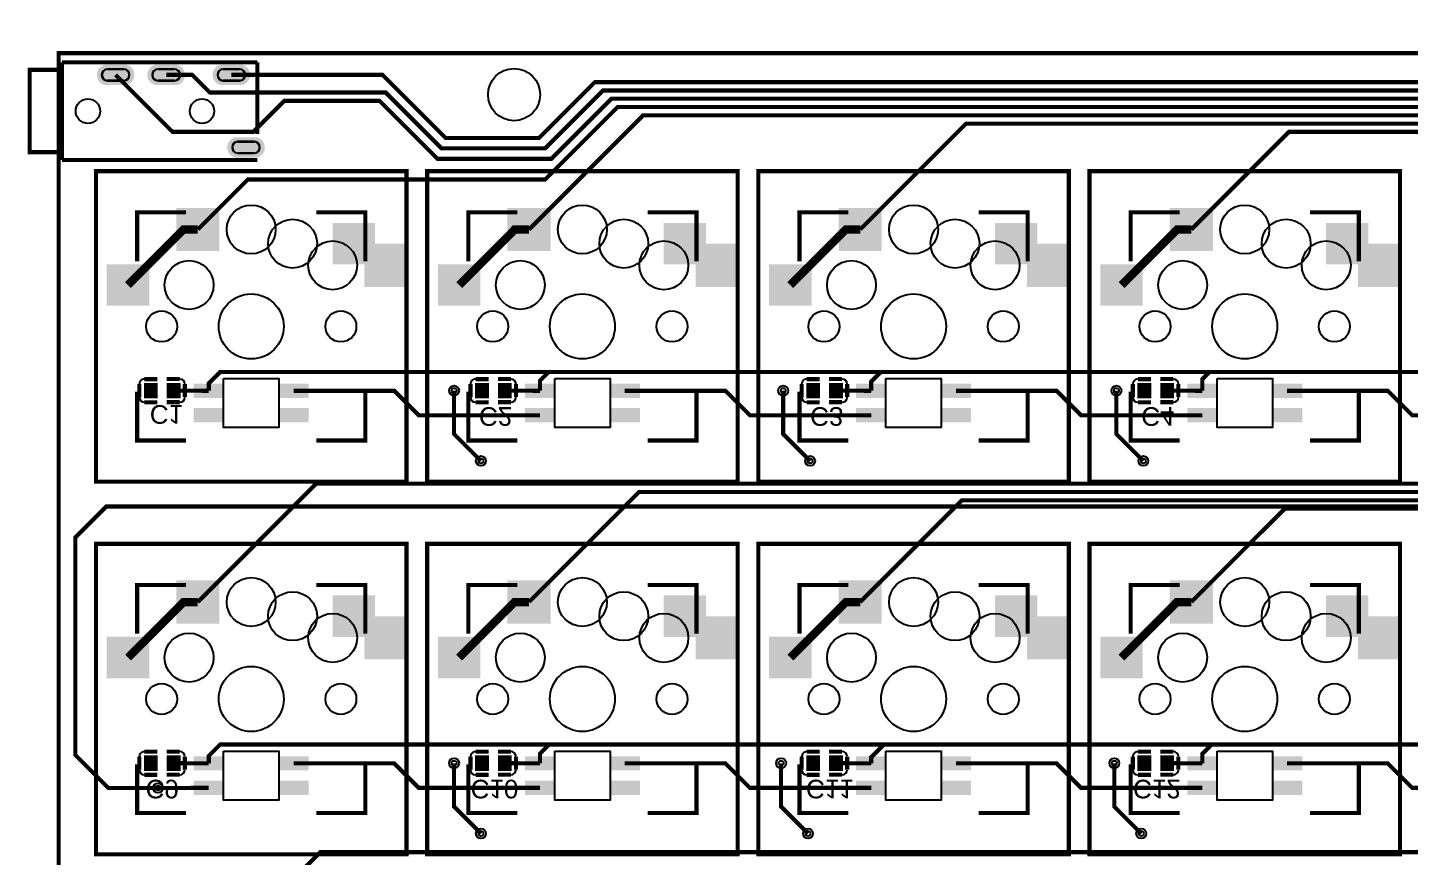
# Model space of a CAD drawing. Header units: millimetres. Extents: x -2 to 219, y 0 to 101.
# Drawn here: x -1.9 to 82.9, y 49.7 to 100.6 of the extents above; entities that cross this region are included whole.
import ezdxf

# ---------------------------------------------------------------- set-up
doc = ezdxf.new("R2010")
doc.units = ezdxf.units.MM
for name, color, linetype, true_color in [('BoardOutLine', 7, 'Continuous', 0xff00ff), ('BottomLayer', 7, 'Continuous', 0x0000ff), ('BottomPasteMaskLayer', 7, 'Continuous', 0x800000), ('BottomSilkLayer', 7, 'Continuous', 0x66cc33), ('BottomSolderMaskLayer', 7, 'Continuous', 0xaa00ff), ('Document', 7, 'Continuous', 0xffffff), ('Hole', 7, 'Continuous', 0x222222), ('Multi-Layer', 7, 'Continuous', 0xc0c0c0), ('TopLayer', 7, 'Continuous', 0xff0000), ('TopSilkLayer', 7, 'Continuous', 0xffcc00), ('TopSolderMaskLayer', 7, 'Continuous', 0x800080)]:
    doc.layers.add(name, color=color, linetype=linetype, true_color=true_color)
doc.styles.get("Standard").update_dxf_attribs({"font": 'arial.ttf'})

msp = doc.modelspace()

# ---------------------------------------------------------------- hatches: boundary and pattern name
at = {"layer": 'BottomLayer'}
for points in [[(7.236, 89.546), (9.836, 89.546), (9.836, 86.946), (7.236, 86.946)], [(27.556, 89.546), (30.156, 89.546), (30.156, 86.946), (27.556, 86.946)], [(47.876, 89.546), (50.476, 89.546), (50.476, 86.946), (47.876, 86.946)], [(68.196, 89.546), (70.796, 89.546), (70.796, 86.946), (68.196, 86.946)], [(16.826, 88.626), (19.376, 88.626), (19.376, 86.126), (16.826, 86.126)], [(37.146, 88.626), (39.696, 88.626), (39.696, 86.126), (37.146, 86.126)], [(57.466, 88.626), (60.016, 88.626), (60.016, 86.126), (57.466, 86.126)], [(77.786, 88.626), (80.336, 88.626), (80.336, 86.126), (77.786, 86.126)], [(18.786, 87.346), (21.386, 87.346), (21.386, 84.746), (18.786, 84.746)], [(39.106, 87.346), (41.706, 87.346), (41.706, 84.746), (39.106, 84.746)], [(59.426, 87.346), (62.026, 87.346), (62.026, 84.746), (59.426, 84.746)], [(79.746, 87.346), (82.346, 87.346), (82.346, 84.746), (79.746, 84.746)], [(2.976, 86.086), (5.526, 86.086), (5.526, 83.586), (2.976, 83.586)], [(23.296, 86.086), (25.846, 86.086), (25.846, 83.586), (23.296, 83.586)], [(43.616, 86.086), (46.166, 86.086), (46.166, 83.586), (43.616, 83.586)], [(63.936, 86.086), (66.486, 86.086), (66.486, 83.586), (63.936, 83.586)], [(5.25, 77.909), (6.05, 77.909), (6.05, 78.809), (5.25, 78.809)], [(6.65, 77.909), (7.45, 77.909), (7.45, 78.809), (6.65, 78.809)], [(8.311, 78.756), (10.111, 78.756), (10.111, 77.936), (8.311, 77.936)], [(13.511, 78.756), (15.311, 78.756), (15.311, 77.936), (13.511, 77.936)], [(25.57, 77.909), (26.37, 77.909), (26.37, 78.809), (25.57, 78.809)], [(26.97, 77.909), (27.77, 77.909), (27.77, 78.809), (26.97, 78.809)], [(28.631, 78.756), (30.431, 78.756), (30.431, 77.936), (28.631, 77.936)], [(33.831, 78.756), (35.631, 78.756), (35.631, 77.936), (33.831, 77.936)], [(45.89, 77.909), (46.69, 77.909), (46.69, 78.809), (45.89, 78.809)], [(47.29, 77.909), (48.09, 77.909), (48.09, 78.809), (47.29, 78.809)], [(48.951, 78.756), (50.751, 78.756), (50.751, 77.936), (48.951, 77.936)], [(54.151, 78.756), (55.951, 78.756), (55.951, 77.936), (54.151, 77.936)], [(66.21, 77.909), (67.01, 77.909), (67.01, 78.809), (66.21, 78.809)], [(67.61, 77.909), (68.41, 77.909), (68.41, 78.809), (67.61, 78.809)], [(69.271, 78.756), (71.071, 78.756), (71.071, 77.936), (69.271, 77.936)], [(74.471, 78.756), (76.271, 78.756), (76.271, 77.936), (74.471, 77.936)], [(8.311, 77.256), (10.111, 77.256), (10.111, 76.436), (8.311, 76.436)], [(13.511, 77.256), (15.311, 77.256), (15.311, 76.436), (13.511, 76.436)], [(28.631, 77.256), (30.431, 77.256), (30.431, 76.436), (28.631, 76.436)], [(33.831, 77.256), (35.631, 77.256), (35.631, 76.436), (33.831, 76.436)], [(48.951, 77.256), (50.751, 77.256), (50.751, 76.436), (48.951, 76.436)], [(54.151, 77.256), (55.951, 77.256), (55.951, 76.436), (54.151, 76.436)], [(69.271, 77.256), (71.071, 77.256), (71.071, 76.436), (69.271, 76.436)], [(74.471, 77.256), (76.271, 77.256), (76.271, 76.436), (74.471, 76.436)], [(7.236, 66.686), (9.836, 66.686), (9.836, 64.086), (7.236, 64.086)], [(27.556, 66.686), (30.156, 66.686), (30.156, 64.086), (27.556, 64.086)], [(47.876, 66.686), (50.476, 66.686), (50.476, 64.086), (47.876, 64.086)], [(68.196, 66.686), (70.796, 66.686), (70.796, 64.086), (68.196, 64.086)], [(16.826, 65.766), (19.376, 65.766), (19.376, 63.266), (16.826, 63.266)], [(37.146, 65.766), (39.696, 65.766), (39.696, 63.266), (37.146, 63.266)], [(57.466, 65.766), (60.016, 65.766), (60.016, 63.266), (57.466, 63.266)], [(77.786, 65.766), (80.336, 65.766), (80.336, 63.266), (77.786, 63.266)], [(18.786, 64.486), (21.386, 64.486), (21.386, 61.886), (18.786, 61.886)], [(39.106, 64.486), (41.706, 64.486), (41.706, 61.886), (39.106, 61.886)], [(59.426, 64.486), (62.026, 64.486), (62.026, 61.886), (59.426, 61.886)], [(79.746, 64.486), (82.346, 64.486), (82.346, 61.886), (79.746, 61.886)], [(2.976, 63.226), (5.526, 63.226), (5.526, 60.726), (2.976, 60.726)], [(23.296, 63.226), (25.846, 63.226), (25.846, 60.726), (23.296, 60.726)], [(43.616, 63.226), (46.166, 63.226), (46.166, 60.726), (43.616, 60.726)], [(63.936, 63.226), (66.486, 63.226), (66.486, 60.726), (63.936, 60.726)], [(5.25, 55.049), (6.05, 55.049), (6.05, 55.949), (5.25, 55.949)], [(6.65, 55.049), (7.45, 55.049), (7.45, 55.949), (6.65, 55.949)], [(8.311, 55.896), (10.111, 55.896), (10.111, 55.076), (8.311, 55.076)], [(13.511, 55.896), (15.311, 55.896), (15.311, 55.076), (13.511, 55.076)], [(25.57, 55.049), (26.37, 55.049), (26.37, 55.949), (25.57, 55.949)], [(26.97, 55.049), (27.77, 55.049), (27.77, 55.949), (26.97, 55.949)], [(28.631, 55.896), (30.431, 55.896), (30.431, 55.076), (28.631, 55.076)], [(33.831, 55.896), (35.631, 55.896), (35.631, 55.076), (33.831, 55.076)], [(45.89, 55.049), (46.69, 55.049), (46.69, 55.949), (45.89, 55.949)], [(47.29, 55.049), (48.09, 55.049), (48.09, 55.949), (47.29, 55.949)], [(48.951, 55.896), (50.751, 55.896), (50.751, 55.076), (48.951, 55.076)], [(54.151, 55.896), (55.951, 55.896), (55.951, 55.076), (54.151, 55.076)], [(66.21, 55.049), (67.01, 55.049), (67.01, 55.949), (66.21, 55.949)], [(67.61, 55.049), (68.41, 55.049), (68.41, 55.949), (67.61, 55.949)], [(69.271, 55.896), (71.071, 55.896), (71.071, 55.076), (69.271, 55.076)], [(74.471, 55.896), (76.271, 55.896), (76.271, 55.076), (74.471, 55.076)], [(8.311, 54.396), (10.111, 54.396), (10.111, 53.576), (8.311, 53.576)], [(13.511, 54.396), (15.311, 54.396), (15.311, 53.576), (13.511, 53.576)], [(28.631, 54.396), (30.431, 54.396), (30.431, 53.576), (28.631, 53.576)], [(33.831, 54.396), (35.631, 54.396), (35.631, 53.576), (33.831, 53.576)], [(48.951, 54.396), (50.751, 54.396), (50.751, 53.576), (48.951, 53.576)], [(54.151, 54.396), (55.951, 54.396), (55.951, 53.576), (54.151, 53.576)], [(69.271, 54.396), (71.071, 54.396), (71.071, 53.576), (69.271, 53.576)], [(74.471, 54.396), (76.271, 54.396), (76.271, 53.576), (74.471, 53.576)]]:
    msp.add_hatch(color=256, dxfattribs=at).paths.add_polyline_path(points)
at = {"layer": 'BottomPasteMaskLayer'}
for points in [[(7.236, 89.546), (9.836, 89.546), (9.836, 86.946), (7.236, 86.946)], [(27.556, 89.546), (30.156, 89.546), (30.156, 86.946), (27.556, 86.946)], [(47.876, 89.546), (50.476, 89.546), (50.476, 86.946), (47.876, 86.946)], [(68.196, 89.546), (70.796, 89.546), (70.796, 86.946), (68.196, 86.946)], [(16.826, 88.626), (19.376, 88.626), (19.376, 86.126), (16.826, 86.126)], [(37.146, 88.626), (39.696, 88.626), (39.696, 86.126), (37.146, 86.126)], [(57.466, 88.626), (60.016, 88.626), (60.016, 86.126), (57.466, 86.126)], [(77.786, 88.626), (80.336, 88.626), (80.336, 86.126), (77.786, 86.126)], [(18.786, 87.346), (21.386, 87.346), (21.386, 84.746), (18.786, 84.746)], [(39.106, 87.346), (41.706, 87.346), (41.706, 84.746), (39.106, 84.746)], [(59.426, 87.346), (62.026, 87.346), (62.026, 84.746), (59.426, 84.746)], [(79.746, 87.346), (82.346, 87.346), (82.346, 84.746), (79.746, 84.746)], [(2.976, 86.086), (5.526, 86.086), (5.526, 83.586), (2.976, 83.586)], [(23.296, 86.086), (25.846, 86.086), (25.846, 83.586), (23.296, 83.586)], [(43.616, 86.086), (46.166, 86.086), (46.166, 83.586), (43.616, 83.586)], [(63.936, 86.086), (66.486, 86.086), (66.486, 83.586), (63.936, 83.586)], [(5.25, 77.909), (6.05, 77.909), (6.05, 78.809), (5.25, 78.809)], [(6.65, 77.909), (7.45, 77.909), (7.45, 78.809), (6.65, 78.809)], [(8.311, 78.756), (10.111, 78.756), (10.111, 77.936), (8.311, 77.936)], [(13.511, 78.756), (15.311, 78.756), (15.311, 77.936), (13.511, 77.936)], [(25.57, 77.909), (26.37, 77.909), (26.37, 78.809), (25.57, 78.809)], [(26.97, 77.909), (27.77, 77.909), (27.77, 78.809), (26.97, 78.809)], [(28.631, 78.756), (30.431, 78.756), (30.431, 77.936), (28.631, 77.936)], [(33.831, 78.756), (35.631, 78.756), (35.631, 77.936), (33.831, 77.936)], [(45.89, 77.909), (46.69, 77.909), (46.69, 78.809), (45.89, 78.809)], [(47.29, 77.909), (48.09, 77.909), (48.09, 78.809), (47.29, 78.809)], [(48.951, 78.756), (50.751, 78.756), (50.751, 77.936), (48.951, 77.936)], [(54.151, 78.756), (55.951, 78.756), (55.951, 77.936), (54.151, 77.936)], [(66.21, 77.909), (67.01, 77.909), (67.01, 78.809), (66.21, 78.809)], [(67.61, 77.909), (68.41, 77.909), (68.41, 78.809), (67.61, 78.809)], [(69.271, 78.756), (71.071, 78.756), (71.071, 77.936), (69.271, 77.936)], [(74.471, 78.756), (76.271, 78.756), (76.271, 77.936), (74.471, 77.936)], [(8.311, 77.256), (10.111, 77.256), (10.111, 76.436), (8.311, 76.436)], [(13.511, 77.256), (15.311, 77.256), (15.311, 76.436), (13.511, 76.436)], [(28.631, 77.256), (30.431, 77.256), (30.431, 76.436), (28.631, 76.436)], [(33.831, 77.256), (35.631, 77.256), (35.631, 76.436), (33.831, 76.436)], [(48.951, 77.256), (50.751, 77.256), (50.751, 76.436), (48.951, 76.436)], [(54.151, 77.256), (55.951, 77.256), (55.951, 76.436), (54.151, 76.436)], [(69.271, 77.256), (71.071, 77.256), (71.071, 76.436), (69.271, 76.436)], [(74.471, 77.256), (76.271, 77.256), (76.271, 76.436), (74.471, 76.436)], [(7.236, 66.686), (9.836, 66.686), (9.836, 64.086), (7.236, 64.086)], [(27.556, 66.686), (30.156, 66.686), (30.156, 64.086), (27.556, 64.086)], [(47.876, 66.686), (50.476, 66.686), (50.476, 64.086), (47.876, 64.086)], [(68.196, 66.686), (70.796, 66.686), (70.796, 64.086), (68.196, 64.086)], [(16.826, 65.766), (19.376, 65.766), (19.376, 63.266), (16.826, 63.266)], [(37.146, 65.766), (39.696, 65.766), (39.696, 63.266), (37.146, 63.266)], [(57.466, 65.766), (60.016, 65.766), (60.016, 63.266), (57.466, 63.266)], [(77.786, 65.766), (80.336, 65.766), (80.336, 63.266), (77.786, 63.266)], [(18.786, 64.486), (21.386, 64.486), (21.386, 61.886), (18.786, 61.886)], [(39.106, 64.486), (41.706, 64.486), (41.706, 61.886), (39.106, 61.886)], [(59.426, 64.486), (62.026, 64.486), (62.026, 61.886), (59.426, 61.886)], [(79.746, 64.486), (82.346, 64.486), (82.346, 61.886), (79.746, 61.886)], [(2.976, 63.226), (5.526, 63.226), (5.526, 60.726), (2.976, 60.726)], [(23.296, 63.226), (25.846, 63.226), (25.846, 60.726), (23.296, 60.726)], [(43.616, 63.226), (46.166, 63.226), (46.166, 60.726), (43.616, 60.726)], [(63.936, 63.226), (66.486, 63.226), (66.486, 60.726), (63.936, 60.726)], [(5.25, 55.049), (6.05, 55.049), (6.05, 55.949), (5.25, 55.949)], [(6.65, 55.049), (7.45, 55.049), (7.45, 55.949), (6.65, 55.949)], [(8.311, 55.896), (10.111, 55.896), (10.111, 55.076), (8.311, 55.076)], [(13.511, 55.896), (15.311, 55.896), (15.311, 55.076), (13.511, 55.076)], [(25.57, 55.049), (26.37, 55.049), (26.37, 55.949), (25.57, 55.949)], [(26.97, 55.049), (27.77, 55.049), (27.77, 55.949), (26.97, 55.949)], [(28.631, 55.896), (30.431, 55.896), (30.431, 55.076), (28.631, 55.076)], [(33.831, 55.896), (35.631, 55.896), (35.631, 55.076), (33.831, 55.076)], [(45.89, 55.049), (46.69, 55.049), (46.69, 55.949), (45.89, 55.949)], [(47.29, 55.049), (48.09, 55.049), (48.09, 55.949), (47.29, 55.949)], [(48.951, 55.896), (50.751, 55.896), (50.751, 55.076), (48.951, 55.076)], [(54.151, 55.896), (55.951, 55.896), (55.951, 55.076), (54.151, 55.076)], [(66.21, 55.049), (67.01, 55.049), (67.01, 55.949), (66.21, 55.949)], [(67.61, 55.049), (68.41, 55.049), (68.41, 55.949), (67.61, 55.949)], [(69.271, 55.896), (71.071, 55.896), (71.071, 55.076), (69.271, 55.076)], [(74.471, 55.896), (76.271, 55.896), (76.271, 55.076), (74.471, 55.076)], [(8.311, 54.396), (10.111, 54.396), (10.111, 53.576), (8.311, 53.576)], [(13.511, 54.396), (15.311, 54.396), (15.311, 53.576), (13.511, 53.576)], [(28.631, 54.396), (30.431, 54.396), (30.431, 53.576), (28.631, 53.576)], [(33.831, 54.396), (35.631, 54.396), (35.631, 53.576), (33.831, 53.576)], [(48.951, 54.396), (50.751, 54.396), (50.751, 53.576), (48.951, 53.576)], [(54.151, 54.396), (55.951, 54.396), (55.951, 53.576), (54.151, 53.576)], [(69.271, 54.396), (71.071, 54.396), (71.071, 53.576), (69.271, 53.576)], [(74.471, 54.396), (76.271, 54.396), (76.271, 53.576), (74.471, 53.576)]]:
    msp.add_hatch(color=256, dxfattribs=at).paths.add_polyline_path(points)
at = {"layer": 'BottomSolderMaskLayer'}
for points in [[(4.156, 98.354, -0.785398), (4.156, 97.104), (2.83, 97.104, -0.785398), (2.83, 98.354)], [(7.256, 98.354, -0.785398), (7.256, 97.104), (5.93, 97.104, -0.785398), (5.93, 98.354)], [(11.256, 98.354, -0.785398), (11.256, 97.104), (9.93, 97.104, -0.785398), (9.93, 98.354)], [(12.156, 93.904, -0.785398), (12.156, 92.654), (10.83, 92.654, -0.785398), (10.83, 93.904)], [(7.211, 89.572), (9.861, 89.572), (9.861, 86.921), (7.211, 86.921)], [(27.531, 89.572), (30.181, 89.572), (30.181, 86.921), (27.531, 86.921)], [(47.851, 89.572), (50.501, 89.572), (50.501, 86.921), (47.851, 86.921)], [(68.171, 89.572), (70.822, 89.572), (70.822, 86.921), (68.171, 86.921)], [(16.801, 88.652), (19.401, 88.652), (19.401, 86.101), (16.801, 86.101)], [(37.121, 88.652), (39.722, 88.652), (39.722, 86.101), (37.121, 86.101)], [(57.441, 88.652), (60.042, 88.652), (60.042, 86.101), (57.441, 86.101)], [(77.761, 88.652), (80.362, 88.652), (80.362, 86.101), (77.761, 86.101)], [(18.761, 87.372), (21.412, 87.372), (21.412, 84.721), (18.761, 84.721)], [(39.081, 87.372), (41.732, 87.372), (41.732, 84.721), (39.081, 84.721)], [(59.401, 87.372), (62.052, 87.372), (62.052, 84.721), (59.401, 84.721)], [(79.721, 87.372), (82.372, 87.372), (82.372, 84.721), (79.721, 84.721)], [(2.951, 86.112), (5.551, 86.112), (5.551, 83.561), (2.951, 83.561)], [(23.271, 86.112), (25.872, 86.112), (25.872, 83.561), (23.271, 83.561)], [(43.591, 86.112), (46.192, 86.112), (46.192, 83.561), (43.591, 83.561)], [(63.911, 86.112), (66.512, 86.112), (66.512, 83.561), (63.911, 83.561)], [(5.225, 77.884), (6.075, 77.884), (6.075, 78.835), (5.225, 78.835)], [(6.625, 77.884), (7.475, 77.884), (7.475, 78.835), (6.625, 78.835)], [(8.286, 78.782), (10.136, 78.782), (10.136, 77.911), (8.286, 77.911)], [(13.486, 78.782), (15.336, 78.782), (15.336, 77.911), (13.486, 77.911)], [(25.545, 77.884), (26.395, 77.884), (26.395, 78.835), (25.545, 78.835)], [(26.945, 77.884), (27.795, 77.884), (27.795, 78.835), (26.945, 78.835)], [(28.606, 78.782), (30.457, 78.782), (30.457, 77.911), (28.606, 77.911)], [(33.806, 78.782), (35.657, 78.782), (35.657, 77.911), (33.806, 77.911)], [(45.865, 77.884), (46.715, 77.884), (46.715, 78.835), (45.865, 78.835)], [(47.265, 77.884), (48.115, 77.884), (48.115, 78.835), (47.265, 78.835)], [(48.926, 78.782), (50.777, 78.782), (50.777, 77.911), (48.926, 77.911)], [(54.126, 78.782), (55.977, 78.782), (55.977, 77.911), (54.126, 77.911)], [(66.185, 77.884), (67.036, 77.884), (67.036, 78.835), (66.185, 78.835)], [(67.585, 77.884), (68.436, 77.884), (68.436, 78.835), (67.585, 78.835)], [(69.246, 78.782), (71.097, 78.782), (71.097, 77.911), (69.246, 77.911)], [(74.446, 78.782), (76.297, 78.782), (76.297, 77.911), (74.446, 77.911)], [(8.286, 77.282), (10.136, 77.282), (10.136, 76.411), (8.286, 76.411)], [(13.486, 77.282), (15.336, 77.282), (15.336, 76.411), (13.486, 76.411)], [(28.606, 77.282), (30.457, 77.282), (30.457, 76.411), (28.606, 76.411)], [(33.806, 77.282), (35.657, 77.282), (35.657, 76.411), (33.806, 76.411)], [(48.926, 77.282), (50.777, 77.282), (50.777, 76.411), (48.926, 76.411)], [(54.126, 77.282), (55.977, 77.282), (55.977, 76.411), (54.126, 76.411)], [(69.246, 77.282), (71.097, 77.282), (71.097, 76.411), (69.246, 76.411)], [(74.446, 77.282), (76.297, 77.282), (76.297, 76.411), (74.446, 76.411)], [(7.211, 66.712), (9.861, 66.712), (9.861, 64.061), (7.211, 64.061)], [(27.531, 66.712), (30.181, 66.712), (30.181, 64.061), (27.531, 64.061)], [(47.851, 66.712), (50.501, 66.712), (50.501, 64.061), (47.851, 64.061)], [(68.171, 66.712), (70.822, 66.712), (70.822, 64.061), (68.171, 64.061)], [(16.801, 65.792), (19.401, 65.792), (19.401, 63.241), (16.801, 63.241)], [(37.121, 65.792), (39.721, 65.792), (39.721, 63.241), (37.121, 63.241)], [(57.441, 65.792), (60.042, 65.792), (60.042, 63.241), (57.441, 63.241)], [(77.761, 65.792), (80.362, 65.792), (80.362, 63.241), (77.761, 63.241)], [(18.761, 64.512), (21.412, 64.512), (21.412, 61.861), (18.761, 61.861)], [(39.081, 64.512), (41.732, 64.512), (41.732, 61.861), (39.081, 61.861)], [(59.401, 64.512), (62.052, 64.512), (62.052, 61.861), (59.401, 61.861)], [(79.721, 64.512), (82.372, 64.512), (82.372, 61.861), (79.721, 61.861)], [(2.951, 63.252), (5.551, 63.252), (5.551, 60.701), (2.951, 60.701)], [(23.271, 63.252), (25.872, 63.252), (25.872, 60.701), (23.271, 60.701)], [(43.591, 63.252), (46.192, 63.252), (46.192, 60.701), (43.591, 60.701)], [(63.911, 63.252), (66.512, 63.252), (66.512, 60.701), (63.911, 60.701)], [(5.225, 55.024), (6.075, 55.024), (6.075, 55.975), (5.225, 55.975)], [(6.625, 55.024), (7.475, 55.024), (7.475, 55.975), (6.625, 55.975)], [(8.286, 55.922), (10.136, 55.922), (10.136, 55.051), (8.286, 55.051)], [(13.486, 55.922), (15.336, 55.922), (15.336, 55.051), (13.486, 55.051)], [(25.545, 55.024), (26.395, 55.024), (26.395, 55.975), (25.545, 55.975)], [(26.945, 55.024), (27.795, 55.024), (27.795, 55.975), (26.945, 55.975)], [(28.606, 55.922), (30.456, 55.922), (30.456, 55.051), (28.606, 55.051)], [(33.806, 55.922), (35.656, 55.922), (35.656, 55.051), (33.806, 55.051)], [(45.865, 55.024), (46.716, 55.024), (46.716, 55.975), (45.865, 55.975)], [(47.265, 55.024), (48.116, 55.024), (48.116, 55.975), (47.265, 55.975)], [(48.926, 55.922), (50.777, 55.922), (50.777, 55.051), (48.926, 55.051)], [(54.126, 55.922), (55.977, 55.922), (55.977, 55.051), (54.126, 55.051)], [(66.185, 55.024), (67.036, 55.024), (67.036, 55.975), (66.185, 55.975)], [(67.585, 55.024), (68.436, 55.024), (68.436, 55.975), (67.585, 55.975)], [(69.246, 55.922), (71.097, 55.922), (71.097, 55.051), (69.246, 55.051)], [(74.446, 55.922), (76.297, 55.922), (76.297, 55.051), (74.446, 55.051)], [(8.286, 54.422), (10.136, 54.422), (10.136, 53.551), (8.286, 53.551)], [(13.486, 54.422), (15.336, 54.422), (15.336, 53.551), (13.486, 53.551)], [(28.606, 54.422), (30.456, 54.422), (30.456, 53.551), (28.606, 53.551)], [(33.806, 54.422), (35.656, 54.422), (35.656, 53.551), (33.806, 53.551)], [(48.926, 54.422), (50.777, 54.422), (50.777, 53.551), (48.926, 53.551)], [(54.126, 54.422), (55.977, 54.422), (55.977, 53.551), (54.126, 53.551)], [(69.246, 54.422), (71.097, 54.422), (71.097, 53.551), (69.246, 53.551)], [(74.446, 54.422), (76.297, 54.422), (76.297, 53.551), (74.446, 53.551)]]:
    msp.add_hatch(color=256, dxfattribs=at).paths.add_polyline_path(points)
at = {"layer": 'Multi-Layer'}
for points in [[(4.143, 98.329, -0.785398), (4.143, 97.129), (2.843, 97.129, -0.785398), (2.843, 98.329)], [(7.243, 98.329, -0.785398), (7.243, 97.129), (5.943, 97.129, -0.785398), (5.943, 98.329)], [(11.243, 98.329, -0.785398), (11.243, 97.129), (9.943, 97.129, -0.785398), (9.943, 98.329)], [(12.143, 93.879, -0.785398), (12.143, 92.679), (10.843, 92.679, -0.785398), (10.843, 93.879)]]:
    msp.add_hatch(color=256, dxfattribs=at).paths.add_polyline_path(points)
at = {"layer": 'TopSolderMaskLayer'}
for points in [[(4.156, 98.354, -0.785398), (4.156, 97.104), (2.83, 97.104, -0.785398), (2.83, 98.354)], [(7.256, 98.354, -0.785398), (7.256, 97.104), (5.93, 97.104, -0.785398), (5.93, 98.354)], [(11.256, 98.354, -0.785398), (11.256, 97.104), (9.93, 97.104, -0.785398), (9.93, 98.354)], [(12.156, 93.904, -0.785398), (12.156, 92.654), (10.83, 92.654, -0.785398), (10.83, 93.904)]]:
    msp.add_hatch(color=256, dxfattribs=at).paths.add_polyline_path(points)

# ---------------------------------------------------------------- linework, layer by layer
at = {"layer": 'BoardOutLine', "const_width": 0.254}
msp.add_lwpolyline([(0, 99.06), (0, 99.06), (213.36, 99.06), (213.36, 0), (0, 0), (0, 99.06)], close=True, dxfattribs=at)
at = {"layer": 'BottomLayer'}
for points, const_width in [([(3.493, 97.729), (6.988, 94.234), (11.938, 94.234), (13.843, 96.139), (19.685, 96.139), (23.241, 92.583), (30.226, 92.583), (33.909, 96.266), (183.769, 96.266), (191.897, 88.138), (194.183, 88.138)], 0.254), ([(6.594, 97.729), (8.189, 97.729), (9.271, 96.647), (20.066, 96.647), (23.495, 93.218), (29.845, 93.218), (33.401, 96.774), (186.563, 96.774), (192.151, 91.186)], 0.254), ([(10.594, 97.729), (19.873, 97.729), (23.749, 93.853), (29.464, 93.853), (32.893, 97.282), (187.325, 97.282), (197.358, 87.249)], 0.254), ([(182.245, 86.894), (182.245, 87.757), (174.244, 95.758), (34.29, 95.758), (29.845, 91.313), (11.603, 91.313), (8.537, 88.247)], 0.254), ([(28.856, 88.246), (35.86, 95.25), (173.99, 95.25), (180.975, 88.265), (180.975, 86.894)], 0.254), ([(49.176, 88.246), (55.672, 94.742), (173.736, 94.742), (179.705, 88.773), (179.705, 86.894)], 0.254), ([(69.496, 88.246), (75.484, 94.234), (173.482, 94.234), (178.435, 89.281), (178.435, 86.894)], 0.254), ([(4.251, 84.836), (7.661, 88.246), (8.536, 88.246)], 0.508), ([(24.572, 84.836), (27.981, 88.247), (28.857, 88.247)], 0.508), ([(44.891, 84.836), (48.301, 88.246), (49.176, 88.246)], 0.508), ([(65.211, 84.836), (68.621, 88.246), (69.496, 88.246)], 0.508), ([(9.21, 78.346), (9.21, 78.806), (9.906, 79.502), (164.338, 79.502)], 0.254), ([(29.531, 78.346), (29.531, 78.968), (30.065, 79.502)], 0.254), ([(49.851, 78.346), (49.851, 78.905), (50.449, 79.502)], 0.254), ([(70.17, 78.346), (70.17, 79.06), (70.612, 79.502), (70.612, 79.502)], 0.254), ([(7.051, 78.359), (9.21, 78.346)], 0.254), ([(14.412, 78.346), (20.587, 78.346), (22.088, 76.845), (29.53, 76.845)], 0.254), ([(27.371, 78.359), (29.53, 78.346)], 0.254), ([(34.732, 78.346), (40.907, 78.346), (42.408, 76.845), (49.85, 76.845)], 0.254), ([(47.691, 78.359), (49.85, 78.346)], 0.254), ([(55.052, 78.346), (61.227, 78.346), (62.728, 76.845), (70.17, 76.845)], 0.254), ([(68.011, 78.359), (70.17, 78.346)], 0.254), ([(75.372, 78.346), (81.547, 78.346), (83.048, 76.845), (90.49, 76.845)], 0.254), ([(174.625, 77.445), (174.625, 73.279), (173.99, 72.644), (15.794, 72.644), (8.537, 65.387)], 0.254), ([(175.895, 77.445), (175.895, 73.406), (174.625, 72.136), (35.606, 72.136), (28.857, 65.387)], 0.254), ([(177.165, 77.445), (177.165, 73.914), (174.879, 71.628), (55.418, 71.628), (49.177, 65.387)], 0.254), ([(178.435, 77.445), (178.435, 74.422), (175.133, 71.12), (75.23, 71.12), (69.497, 65.387)], 0.254), ([(4.251, 61.976), (7.661, 65.386), (8.536, 65.386)], 0.508), ([(24.571, 61.976), (27.981, 65.386), (28.856, 65.386)], 0.508), ([(44.891, 61.976), (48.301, 65.386), (49.176, 65.386)], 0.508), ([(65.211, 61.976), (68.621, 65.386), (69.496, 65.386)], 0.508), ([(9.211, 55.486), (9.211, 55.946), (9.907, 56.642), (164.339, 56.642)], 0.254), ([(29.531, 55.486), (29.531, 56.085), (30.088, 56.642)], 0.254), ([(49.851, 55.486), (49.851, 55.857), (50.636, 56.642)], 0.254), ([(70.171, 55.486), (70.171, 56.074), (70.739, 56.642)], 0.254), ([(7.051, 55.499), (9.21, 55.486)], 0.254), ([(14.412, 55.486), (20.587, 55.486), (22.088, 53.985), (29.53, 53.985)], 0.254), ([(27.371, 55.499), (29.53, 55.486)], 0.254), ([(34.732, 55.486), (40.907, 55.486), (42.408, 53.985), (49.85, 53.985)], 0.254), ([(47.691, 55.499), (49.85, 55.486)], 0.254), ([(55.052, 55.486), (61.227, 55.486), (62.728, 53.985), (70.17, 53.985)], 0.254), ([(68.011, 55.499), (70.17, 55.486)], 0.254), ([(75.372, 55.486), (81.547, 55.486), (83.048, 53.985), (90.49, 53.985)], 0.254), ([(6.096, 53.975), (9.21, 53.985)], 0.254), ([(182.245, 41.173), (182.245, 42.291), (174.498, 50.038), (16.048, 50.038), (8.537, 42.527)], 0.254)]:
    msp.add_lwpolyline(points, dxfattribs=dict(at, const_width=const_width))
at = {"layer": 'BottomSilkLayer', "const_width": 0.254}
for points in [[(6.054, 79.063), (5.254, 79.063)], [(6.63, 79.069), (7.43, 79.069)], [(26.374, 79.063), (25.574, 79.063)], [(26.95, 79.069), (27.75, 79.069)], [(46.694, 79.063), (45.894, 79.063)], [(47.27, 79.069), (48.07, 79.069)], [(67.015, 79.063), (66.215, 79.063)], [(67.59, 79.069), (68.39, 79.069)], [(4.945, 77.954), (4.945, 78.754)], [(7.74, 77.959), (7.74, 78.759)], [(25.265, 77.954), (25.265, 78.754)], [(28.06, 77.959), (28.06, 78.759)], [(45.585, 77.954), (45.585, 78.754)], [(48.38, 77.959), (48.38, 78.759)], [(65.905, 77.954), (65.905, 78.754)], [(68.7, 77.959), (68.7, 78.759)], [(6.054, 77.644), (5.254, 77.644)], [(6.63, 77.65), (7.43, 77.65)], [(26.374, 77.644), (25.574, 77.644)], [(26.95, 77.65), (27.75, 77.65)], [(46.694, 77.644), (45.894, 77.644)], [(47.27, 77.65), (48.07, 77.65)], [(67.015, 77.644), (66.215, 77.644)], [(67.59, 77.65), (68.39, 77.65)], [(4.945, 55.093), (4.945, 55.893)], [(6.054, 56.203), (5.254, 56.203)], [(6.63, 56.209), (7.43, 56.209)], [(7.74, 55.099), (7.74, 55.899)], [(25.265, 55.093), (25.265, 55.893)], [(26.374, 56.203), (25.574, 56.203)], [(26.95, 56.209), (27.75, 56.209)], [(28.06, 55.099), (28.06, 55.899)], [(45.585, 55.093), (45.585, 55.893)], [(46.694, 56.203), (45.894, 56.203)], [(47.27, 56.209), (48.07, 56.209)], [(48.38, 55.099), (48.38, 55.899)], [(65.905, 55.093), (65.905, 55.893)], [(67.015, 56.203), (66.215, 56.203)], [(67.59, 56.209), (68.39, 56.209)], [(68.7, 55.099), (68.7, 55.899)], [(6.054, 54.784), (5.254, 54.784)], [(6.63, 54.789), (7.43, 54.789)], [(26.374, 54.784), (25.574, 54.784)], [(26.95, 54.789), (27.75, 54.789)], [(46.694, 54.784), (45.894, 54.784)], [(47.27, 54.789), (48.07, 54.789)], [(67.015, 54.784), (66.215, 54.784)], [(67.59, 54.789), (68.39, 54.789)]]:
    msp.add_lwpolyline(points, dxfattribs=at)
at = {"layer": 'BottomSilkLayer'}
for centre, start, end in [((5.254, 78.754), 90, 180.0047), ((7.43, 78.759), 0, 90), ((25.574, 78.754), 90, 180.0047), ((27.75, 78.759), 0, 90), ((45.894, 78.754), 90, 180.0047), ((48.07, 78.759), 0, 90), ((66.214, 78.754), 90, 180.0047), ((68.39, 78.759), 0, 90), ((5.254, 77.954), 180, 270), ((7.43, 77.959), 270, 0), ((25.574, 77.954), 180, 270), ((27.75, 77.959), 270, 0), ((45.894, 77.954), 180, 270), ((48.07, 77.959), 270, 0), ((66.214, 77.954), 180, 270), ((68.39, 77.959), 270, 0), ((5.254, 55.893), 90, 180.0047), ((7.43, 55.899), 0, 90), ((25.574, 55.893), 90, 180.0047), ((27.75, 55.899), 0, 90), ((45.894, 55.893), 90, 180.0047), ((48.07, 55.899), 0, 90), ((66.214, 55.893), 90, 180.0047), ((68.39, 55.899), 0, 90), ((5.254, 55.093), 180, 270), ((7.43, 55.099), 270, 0), ((25.574, 55.093), 180, 270), ((27.75, 55.099), 270, 0), ((45.894, 55.093), 180, 270), ((48.07, 55.099), 270, 0), ((66.214, 55.093), 180, 270), ((68.39, 55.099), 270, 0)]:
    msp.add_arc(centre, 0.31, start, end, dxfattribs=at)
at = {"layer": 'BottomSolderMaskLayer'}
for points in [[(2.993, 98.086), (3.993, 98.086)], [(6.093, 98.086), (7.093, 98.086)], [(10.093, 98.086), (11.093, 98.086)], [(2.993, 97.372), (3.993, 97.372)], [(6.093, 97.372), (7.093, 97.372)], [(10.093, 97.372), (11.093, 97.372)], [(10.993, 93.636), (11.993, 93.636)], [(10.993, 92.922), (11.993, 92.922)]]:
    msp.add_lwpolyline(points, close=True, dxfattribs=at)
for centre, start, end in [((2.993, 97.729), 450, 270), ((3.993, 97.729), 270, 450), ((6.093, 97.729), 450, 270), ((7.093, 97.729), 270, 450), ((10.093, 97.729), 450, 270), ((11.093, 97.729), 270, 450), ((10.993, 93.279), 450, 270), ((11.993, 93.279), 270, 450)]:
    msp.add_arc(centre, 0.357, start, end, dxfattribs=at)
at = {"layer": 'Document', "const_width": 0.254}
for points in [[(2.286, 91.821), (21.336, 91.821), (21.336, 72.771), (2.286, 72.771), (2.286, 91.821)], [(22.606, 91.821), (41.656, 91.821), (41.656, 72.771), (22.606, 72.771), (22.606, 91.821)], [(42.926, 91.821), (61.976, 91.821), (61.976, 72.771), (42.926, 72.771), (42.926, 91.821)], [(63.246, 91.821), (82.296, 91.821), (82.296, 72.771), (63.246, 72.771), (63.246, 91.821)], [(2.286, 68.961), (21.336, 68.961), (21.336, 49.911), (2.286, 49.911), (2.286, 68.961)], [(22.606, 68.961), (41.656, 68.961), (41.656, 49.911), (22.606, 49.911), (22.606, 68.961)], [(42.926, 68.961), (61.976, 68.961), (61.976, 49.911), (42.926, 49.911), (42.926, 68.961)], [(63.246, 68.961), (82.296, 68.961), (82.296, 49.911), (63.246, 49.911), (63.246, 68.961)]]:
    msp.add_lwpolyline(points, close=True, dxfattribs=at)
at = {"layer": 'Hole'}
for centre in [(24.257, 78.359), (44.45, 78.359), (64.897, 78.359), (25.908, 74.041), (46.101, 74.041), (66.548, 74.041), (24.257, 55.499), (44.323, 55.499), (64.77, 55.499), (6.096, 53.975), (25.908, 51.181), (45.974, 51.181), (66.421, 51.181)]:
    msp.add_circle(centre, 0.152, dxfattribs=at)
at = {"layer": 'Multi-Layer'}
for points in [[(3.003, 98.079), (3.983, 98.079)], [(6.103, 98.079), (7.083, 98.079)], [(10.103, 98.079), (11.083, 98.079)], [(3.003, 97.379), (3.983, 97.379)], [(6.103, 97.379), (7.083, 97.379)], [(10.103, 97.379), (11.083, 97.379)], [(11.003, 93.629), (11.983, 93.629)], [(11.003, 92.929), (11.983, 92.929)], [(10.111, 79.096), (13.511, 79.096), (13.511, 76.096), (10.111, 76.096)], [(30.431, 79.096), (33.831, 79.096), (33.831, 76.096), (30.431, 76.096)], [(50.751, 79.096), (54.151, 79.096), (54.151, 76.096), (50.751, 76.096)], [(71.071, 79.096), (74.471, 79.096), (74.471, 76.096), (71.071, 76.096)], [(10.111, 56.236), (13.511, 56.236), (13.511, 53.236), (10.111, 53.236)], [(30.431, 56.236), (33.831, 56.236), (33.831, 53.236), (30.431, 53.236)], [(50.751, 56.236), (54.151, 56.236), (54.151, 53.236), (50.751, 53.236)], [(71.071, 56.236), (74.471, 56.236), (74.471, 53.236), (71.071, 53.236)]]:
    msp.add_lwpolyline(points, close=True, dxfattribs=at)
for centre, radius in [((27.94, 96.52), 1.6), ((1.793, 95.504), 0.75), ((8.793, 95.504), 0.75), ((11.811, 88.246), 1.5), ((32.131, 88.246), 1.5), ((52.451, 88.246), 1.5), ((72.771, 88.246), 1.5), ((14.351, 87.376), 1.5), ((34.671, 87.376), 1.5), ((54.991, 87.376), 1.5), ((75.311, 87.376), 1.5), ((16.811, 86.046), 1.5), ((37.131, 86.046), 1.5), ((57.451, 86.046), 1.5), ((77.771, 86.046), 1.5), ((8.001, 84.836), 1.5), ((28.321, 84.836), 1.5), ((48.641, 84.836), 1.5), ((68.961, 84.836), 1.5), ((11.811, 82.296), 1.995), ((32.131, 82.296), 1.995), ((52.451, 82.296), 1.995), ((72.771, 82.296), 1.995), ((6.311, 82.296), 0.95), ((17.311, 82.296), 0.95), ((26.631, 82.296), 0.95), ((37.631, 82.296), 0.95), ((46.951, 82.296), 0.95), ((57.951, 82.296), 0.95), ((67.271, 82.296), 0.95), ((78.271, 82.296), 0.95), ((24.257, 78.359), 0.305), ((44.45, 78.359), 0.305), ((64.897, 78.359), 0.305), ((25.908, 74.041), 0.305), ((46.101, 74.041), 0.305), ((66.548, 74.041), 0.305), ((11.811, 65.386), 1.5), ((32.131, 65.386), 1.5), ((52.451, 65.386), 1.5), ((72.771, 65.386), 1.5), ((14.351, 64.516), 1.5), ((34.671, 64.516), 1.5), ((54.991, 64.516), 1.5), ((75.311, 64.516), 1.5), ((16.811, 63.186), 1.5), ((37.131, 63.186), 1.5), ((57.451, 63.186), 1.5), ((77.771, 63.186), 1.5), ((8.001, 61.976), 1.5), ((28.321, 61.976), 1.5), ((48.641, 61.976), 1.5), ((68.961, 61.976), 1.5), ((11.811, 59.436), 1.995), ((32.131, 59.436), 1.995), ((52.451, 59.436), 1.995), ((72.771, 59.436), 1.995), ((6.311, 59.436), 0.95), ((17.311, 59.436), 0.95), ((26.631, 59.436), 0.95), ((37.631, 59.436), 0.95), ((46.951, 59.436), 0.95), ((57.951, 59.436), 0.95), ((67.271, 59.436), 0.95), ((78.271, 59.436), 0.95), ((24.257, 55.499), 0.305), ((44.323, 55.499), 0.305), ((64.77, 55.499), 0.305), ((6.096, 53.975), 0.305), ((25.908, 51.181), 0.305), ((45.974, 51.181), 0.305), ((66.421, 51.181), 0.305)]:
    msp.add_circle(centre, radius, dxfattribs=at)
for centre, start, end in [((3.003, 97.729), 450, 270), ((3.983, 97.729), 270, 450), ((6.103, 97.729), 450, 270), ((7.083, 97.729), 270, 450), ((10.103, 97.729), 450, 270), ((11.083, 97.729), 270, 450), ((11.003, 93.279), 450, 270), ((11.983, 93.279), 270, 450)]:
    msp.add_arc(centre, 0.35, start, end, dxfattribs=at)
at = {"layer": 'TopLayer', "const_width": 0.254}
for points in [[(6.096, 53.975), (3.048, 53.975), (1.016, 56.007), (1.016, 69.342), (2.921, 71.247), (155.829, 71.247), (159.258, 74.676), (159.258, 78.359)], [(24.257, 78.359), (24.257, 75.692), (25.908, 74.041)], [(44.45, 78.359), (44.45, 75.692), (46.101, 74.041)], [(64.897, 78.359), (64.897, 75.692), (66.548, 74.041)], [(24.257, 55.499), (24.257, 52.832), (25.908, 51.181)], [(44.323, 55.499), (44.323, 52.832), (45.974, 51.181)], [(64.77, 55.499), (64.77, 52.832), (66.421, 51.181)]]:
    msp.add_lwpolyline(points, dxfattribs=at)
at = {"layer": 'TopSilkLayer', "const_width": 0.254}
for points in [[(0.193, 98.504), (12.193, 98.504)], [(0.193, 92.504), (0.193, 98.504)], [(12.193, 98.504), (12.193, 94.109)], [(0.193, 92.987), (-1.778, 92.987), (-1.778, 98.044), (0.193, 98.044)], [(0.193, 92.504), (12.193, 92.504)], [(4.811, 86.296), (4.811, 89.296), (7.811, 89.296)], [(15.811, 89.296), (18.811, 89.296), (18.811, 86.296)], [(25.131, 86.296), (25.131, 89.296), (28.131, 89.296)], [(36.131, 89.296), (39.131, 89.296), (39.131, 86.296)], [(45.451, 86.296), (45.451, 89.296), (48.451, 89.296)], [(56.451, 89.296), (59.451, 89.296), (59.451, 86.296)], [(65.771, 86.296), (65.771, 89.296), (68.771, 89.296)], [(76.771, 89.296), (79.771, 89.296), (79.771, 86.296)], [(7.811, 75.296), (4.811, 75.296), (4.811, 78.296)], [(18.811, 78.296), (18.811, 75.296), (15.811, 75.296)], [(28.131, 75.296), (25.131, 75.296), (25.131, 78.296)], [(39.131, 78.296), (39.131, 75.296), (36.131, 75.296)], [(48.451, 75.296), (45.451, 75.296), (45.451, 78.296)], [(59.451, 78.296), (59.451, 75.296), (56.451, 75.296)], [(68.771, 75.296), (65.771, 75.296), (65.771, 78.296)], [(79.771, 78.296), (79.771, 75.296), (76.771, 75.296)], [(4.811, 63.436), (4.811, 66.436), (7.811, 66.436)], [(15.811, 66.436), (18.811, 66.436), (18.811, 63.436)], [(25.131, 63.436), (25.131, 66.436), (28.131, 66.436)], [(36.131, 66.436), (39.131, 66.436), (39.131, 63.436)], [(45.451, 63.436), (45.451, 66.436), (48.451, 66.436)], [(56.451, 66.436), (59.451, 66.436), (59.451, 63.436)], [(65.771, 63.436), (65.771, 66.436), (68.771, 66.436)], [(76.771, 66.436), (79.771, 66.436), (79.771, 63.436)], [(7.811, 52.436), (4.811, 52.436), (4.811, 55.436)], [(18.811, 55.436), (18.811, 52.436), (15.811, 52.436)], [(28.131, 52.436), (25.131, 52.436), (25.131, 55.436)], [(39.131, 55.436), (39.131, 52.436), (36.131, 52.436)], [(48.451, 52.436), (45.451, 52.436), (45.451, 55.436)], [(59.451, 55.436), (59.451, 52.436), (56.451, 52.436)], [(68.771, 52.436), (65.771, 52.436), (65.771, 55.436)], [(79.771, 55.436), (79.771, 52.436), (76.771, 52.436)]]:
    msp.add_lwpolyline(points, dxfattribs=at)
at = {"layer": 'TopSolderMaskLayer'}
for points in [[(2.993, 98.086), (3.993, 98.086)], [(6.093, 98.086), (7.093, 98.086)], [(10.093, 98.086), (11.093, 98.086)], [(2.993, 97.372), (3.993, 97.372)], [(6.093, 97.372), (7.093, 97.372)], [(10.093, 97.372), (11.093, 97.372)], [(10.993, 93.636), (11.993, 93.636)], [(10.993, 92.922), (11.993, 92.922)]]:
    msp.add_lwpolyline(points, close=True, dxfattribs=at)
for centre, start, end in [((2.993, 97.729), 450, 270), ((3.993, 97.729), 270, 450), ((6.093, 97.729), 450, 270), ((7.093, 97.729), 270, 450), ((10.093, 97.729), 450, 270), ((11.093, 97.729), 270, 450), ((10.993, 93.279), 450, 270), ((11.993, 93.279), 270, 450)]:
    msp.add_arc(centre, 0.357, start, end, dxfattribs=at)

# ---------------------------------------------------------------- texts
at = {"layer": 'BottomSilkLayer', "text_generation_flag": 2}
for s, p in [('C1', (5.588, 77.47)), ('C2', (25.781, 77.343)), ('C3', (46.101, 77.343)), ('C4', (66.421, 77.343)), ('C9', (5.334, 54.483)), ('C10', (25.273, 54.483)), ('C11', (45.847, 54.483)), ('C12', (65.913, 54.483))]:
    msp.add_text(s, height=1.143, rotation=180, dxfattribs=at).set_placement(p)

doc.saveas('drawing.dxf')
